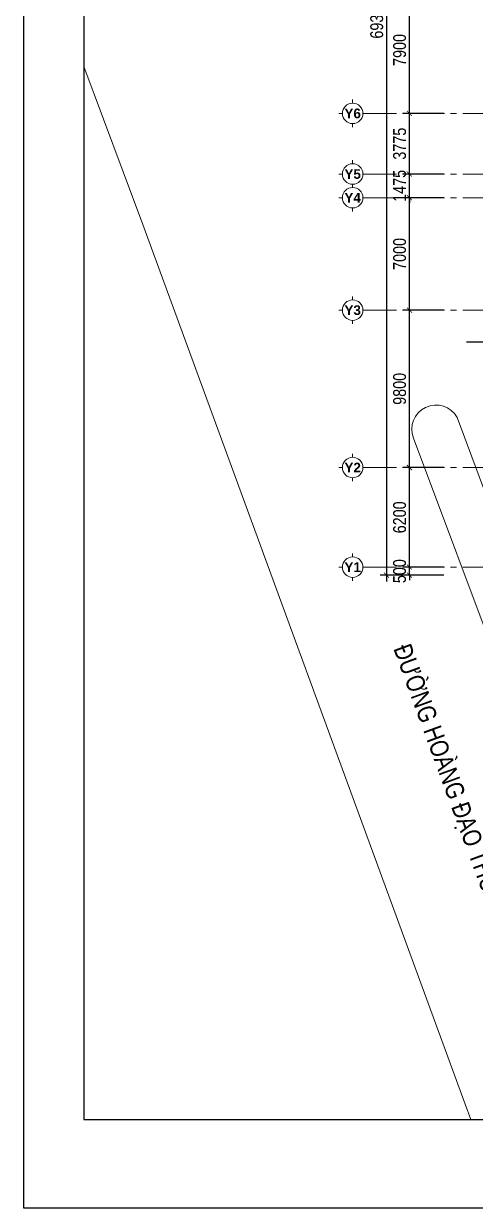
# Model space of a CAD drawing. Header units: millimetres. Extents: x -346728 to 1320345, y -537202 to -385966.
# Drawn here: x 99498 to 127648, y -524864 to -451106 of the extents above; entities that cross this region are included whole.
import ezdxf
from ezdxf.enums import TextEntityAlignment as Align
from ezdxf.xclip import XClip

# ---------------------------------------------------------------- set-up
doc = ezdxf.new("R2010")
doc.units = ezdxf.units.MM
doc.header["$LTSCALE"] = 100
doc.header["$XCLIPFRAME"] = 2
doc.linetypes.add('X1326_GLB$0$CENTER', pattern=[2, 1.25, -0.25, 0.25, -0.25])
for name, color, linetype, lineweight in [('0 T TEXT', 7, 'Continuous', 13), ('KCMANH', 8, 'Continuous', 13), ('LINE', 7, 'Continuous', 13), ('X1326_GLB$0$A-tim', 8, 'X1326_GLB$0$CENTER', 9), ('X1326_GLB$0$Xref-Plan Grid$0$A-kich thuoc', 251, 'Continuous', 13), ('X1326_GLB$0$Xref-Plan Grid$0$A-ky hieu', 7, 'Continuous', 13)]:
    doc.layers.add(name, color=color, linetype=linetype, lineweight=lineweight)
doc.styles.add('TOAN - FONT ARIAL', font='Arial_1.ttf', dxfattribs={"width": 0.8})
doc.styles.add('X1326_GLB$0$Xref-Plan Grid$0$BRG-Chu Hoa', font='Arialbd_1.ttf')
doc.dimstyles.new('KC1-5 3', dxfattribs={"dimscale": 400, "dimtxt": 2, "dimasz": 1, "dimexe": 1, "dimexo": 0, "dimgap": 0.5, "dimtad": 1, "dimdec": 0, "dimlfac": 0.041667, "dimzin": 0, "dimdsep": 46, "dimtxsty": 'TOAN - FONT ARIAL', "dimblk": 'ARCHTICK', "dimcen": 1, "dimdle": 1, "dimclrd": 7, "dimclre": 7, "dimclrt": 7, "dimadec": 0, "dimazin": 0, "dimtfac": 1, "dimtdec": 0, "dimtix": 1, "dimtmove": 2, "dimatfit": 3, "dimfxl": 750, "dimtvp": 0.833333, "dimtolj": 1, "dimtzin": 0, "dimarcsym": 0})
doc.dimstyles.new('X1326_GLB$0$200', dxfattribs={"dimscale": 400, "dimtxt": 2, "dimasz": 0.8, "dimexe": 1, "dimexo": 1, "dimgap": 0.5, "dimtad": 1, "dimdec": 0, "dimzin": 0, "dimdsep": 46, "dimtxsty": 'TOAN - FONT ARIAL', "dimblk": 'ARCHTICK', "dimcen": 0.8, "dimdle": 1, "dimclrd": 7, "dimclre": 7, "dimclrt": 7, "dimadec": 0, "dimazin": 0, "dimtfac": 1, "dimtdec": 0, "dimtix": 1, "dimtmove": 2, "dimatfit": 3, "dimfxl": 1, "dimtolj": 1, "dimtzin": 0, "dimarcsym": 0})

# ---------------------------------------------------------------- blocks, each defined once
blk = doc.blocks.new('*U248')
for p, q in [((0, 3.19), (0, 4.28)), ((-3.19, 0), (-4.28, 0)), ((3.19, 0), (4.28, 0)), ((0, -3.19), (0, -4.28))]:
    blk.add_line(p, q)
blk.add_circle((0, 0), 3.19)
at = {"color": 7, "style": 'X1326_GLB$0$Xref-Plan Grid$0$BRG-Chu Hoa'}
blk.add_attdef('1', text='', height=3, dxfattribs=at).set_placement((0, 0), align=Align.MIDDLE_CENTER)
blk = doc.blocks.new('*U249')
for p, q in [((0, 3.19), (0, 4.28)), ((-3.19, 0), (-4.28, 0)), ((3.19, 0), (4.28, 0)), ((0, -3.19), (0, -4.28))]:
    blk.add_line(p, q)
blk.add_circle((0, 0), 3.19)
at = {"color": 7, "style": 'X1326_GLB$0$Xref-Plan Grid$0$BRG-Chu Hoa'}
blk.add_attdef('1', text='', height=3, dxfattribs=at).set_placement((0, 0), align=Align.MIDDLE_CENTER)
blk = doc.blocks.new('*U250')
for p, q in [((0, 3.19), (0, 4.28)), ((-3.19, 0), (-4.28, 0)), ((3.19, 0), (4.28, 0)), ((0, -3.19), (0, -4.28))]:
    blk.add_line(p, q)
blk.add_circle((0, 0), 3.19)
at = {"color": 7, "style": 'X1326_GLB$0$Xref-Plan Grid$0$BRG-Chu Hoa'}
blk.add_attdef('1', text='', height=3, dxfattribs=at).set_placement((0, 0), align=Align.MIDDLE_CENTER)
blk = doc.blocks.new('*U251')
for p, q in [((0, 3.19), (0, 4.28)), ((-3.19, 0), (-4.28, 0)), ((3.19, 0), (4.28, 0)), ((0, -3.19), (0, -4.28))]:
    blk.add_line(p, q)
blk.add_circle((0, 0), 3.19)
at = {"color": 7, "style": 'X1326_GLB$0$Xref-Plan Grid$0$BRG-Chu Hoa'}
blk.add_attdef('1', text='', height=3, dxfattribs=at).set_placement((0, 0), align=Align.MIDDLE_CENTER)
blk = doc.blocks.new('_ArchTick')
at = {"color": 0, "linetype": 'ByBlock', "const_width": 0.15}
blk.add_lwpolyline([(-0.5, -0.5), (0.5, 0.5)], dxfattribs=at)
blk = doc.blocks.new('*D662')
at = {"layer": 'DEFPOINTS', "color": 0, "transparency": 16777216}
for p in [(123539, -478742), (126084, -478742, 0), (126084, -484942, 0)]:
    blk.add_point(p, dxfattribs=at)
at = {"layer": 'X1326_GLB$0$Xref-Plan Grid$0$A-kich thuoc', "color": 7, "lineweight": -2, "transparency": 16777216}
for p, q in [((123539, -485342), (123539, -478342)), ((125684, -478742), (123139, -478742)), ((125684, -484942), (123139, -484942))]:
    blk.add_line(p, q, dxfattribs=at)
at = {"layer": 'X1326_GLB$0$Xref-Plan Grid$0$A-kich thuoc', "color": 7, "lineweight": -2, "transparency": 16777216, "xscale": 320, "yscale": 320, "zscale": 320}
for p, rotation in [((123539, -478742), 90), ((123539, -484942), 270)]:
    blk.add_blockref('_ArchTick', p, dxfattribs=dict(at, rotation=rotation))
at = {"layer": 'X1326_GLB$0$Xref-Plan Grid$0$A-kich thuoc', "color": 7, "transparency": 16777216, "insert": (122931, -481842), "char_height": 800, "attachment_point": 5, "rotation": 90, "style": 'TOAN - FONT ARIAL'}
blk.add_mtext('\\A1;6200', dxfattribs=at)
blk = doc.blocks.new('*D663')
at = {"layer": 'DEFPOINTS', "color": 0, "transparency": 16777216}
for p in [(123539, -468942), (126084, -468942, 0), (126084, -478742, 0)]:
    blk.add_point(p, dxfattribs=at)
at = {"layer": 'X1326_GLB$0$Xref-Plan Grid$0$A-kich thuoc', "color": 7, "lineweight": -2, "transparency": 16777216}
for p, q in [((125684, -468942), (123139, -468942)), ((123539, -479142), (123539, -468542)), ((125684, -478742), (123139, -478742))]:
    blk.add_line(p, q, dxfattribs=at)
at = {"layer": 'X1326_GLB$0$Xref-Plan Grid$0$A-kich thuoc', "color": 7, "lineweight": -2, "transparency": 16777216, "xscale": 320, "yscale": 320, "zscale": 320}
for p, rotation in [((123539, -468942), 90), ((123539, -478742), 270)]:
    blk.add_blockref('_ArchTick', p, dxfattribs=dict(at, rotation=rotation))
at = {"layer": 'X1326_GLB$0$Xref-Plan Grid$0$A-kich thuoc', "color": 7, "transparency": 16777216, "insert": (122931, -473842), "char_height": 800, "attachment_point": 5, "rotation": 90, "style": 'TOAN - FONT ARIAL'}
blk.add_mtext('\\A1;9800', dxfattribs=at)
blk = doc.blocks.new('*D664')
at = {"layer": 'DEFPOINTS', "color": 0, "transparency": 16777216}
for p in [(123539, -461942), (126084, -461942, 0), (126084, -468942, 0)]:
    blk.add_point(p, dxfattribs=at)
at = {"layer": 'X1326_GLB$0$Xref-Plan Grid$0$A-kich thuoc', "color": 7, "lineweight": -2, "transparency": 16777216}
for p, q in [((123539, -469342), (123539, -461542)), ((125684, -461942), (123139, -461942)), ((125684, -468942), (123139, -468942))]:
    blk.add_line(p, q, dxfattribs=at)
at = {"layer": 'X1326_GLB$0$Xref-Plan Grid$0$A-kich thuoc', "color": 7, "lineweight": -2, "transparency": 16777216, "xscale": 320, "yscale": 320, "zscale": 320}
for p, rotation in [((123539, -461942), 90), ((123539, -468942), 270)]:
    blk.add_blockref('_ArchTick', p, dxfattribs=dict(at, rotation=rotation))
at = {"layer": 'X1326_GLB$0$Xref-Plan Grid$0$A-kich thuoc', "color": 7, "transparency": 16777216, "insert": (122931, -465442), "char_height": 800, "attachment_point": 5, "rotation": 90, "style": 'TOAN - FONT ARIAL'}
blk.add_mtext('\\A1;7000', dxfattribs=at)
blk = doc.blocks.new('*D665')
at = {"layer": 'DEFPOINTS', "color": 0, "transparency": 16777216}
for p in [(123539, -460467), (126084, -460467, 0), (126084, -461942, 0)]:
    blk.add_point(p, dxfattribs=at)
at = {"layer": 'X1326_GLB$0$Xref-Plan Grid$0$A-kich thuoc', "color": 7, "lineweight": -2, "transparency": 16777216}
for p, q in [((123539, -460467), (123539, -460147)), ((125684, -460467), (123139, -460467)), ((123539, -461942), (123539, -460467)), ((125684, -461942), (123139, -461942)), ((123539, -461942), (123539, -462262))]:
    blk.add_line(p, q, dxfattribs=at)
at = {"layer": 'X1326_GLB$0$Xref-Plan Grid$0$A-kich thuoc', "color": 7, "lineweight": -2, "transparency": 16777216, "xscale": 320, "yscale": 320, "zscale": 320}
for p, rotation in [((123539, -460467), 270), ((123539, -461942), 90)]:
    blk.add_blockref('_ArchTick', p, dxfattribs=dict(at, rotation=rotation))
at = {"layer": 'X1326_GLB$0$Xref-Plan Grid$0$A-kich thuoc', "color": 7, "transparency": 16777216, "insert": (122931, -461204), "char_height": 800, "attachment_point": 5, "rotation": 90, "style": 'TOAN - FONT ARIAL'}
blk.add_mtext('\\A1;1475', dxfattribs=at)
blk = doc.blocks.new('*D666')
at = {"layer": 'DEFPOINTS', "color": 0, "transparency": 16777216}
for p in [(123539, -456692), (126084, -456692, 0), (126084, -460467, 0)]:
    blk.add_point(p, dxfattribs=at)
at = {"layer": 'X1326_GLB$0$Xref-Plan Grid$0$A-kich thuoc', "color": 7, "lineweight": -2, "transparency": 16777216}
for p, q in [((123539, -460867), (123539, -456292)), ((125684, -456692), (123139, -456692)), ((125684, -460467), (123139, -460467))]:
    blk.add_line(p, q, dxfattribs=at)
at = {"layer": 'X1326_GLB$0$Xref-Plan Grid$0$A-kich thuoc', "color": 7, "lineweight": -2, "transparency": 16777216, "xscale": 320, "yscale": 320, "zscale": 320}
for p, rotation in [((123539, -456692), 90), ((123539, -460467), 270)]:
    blk.add_blockref('_ArchTick', p, dxfattribs=dict(at, rotation=rotation))
at = {"layer": 'X1326_GLB$0$Xref-Plan Grid$0$A-kich thuoc', "color": 7, "transparency": 16777216, "insert": (122931, -458579), "char_height": 800, "attachment_point": 5, "rotation": 90, "style": 'TOAN - FONT ARIAL'}
blk.add_mtext('\\A1;3775', dxfattribs=at)
blk = doc.blocks.new('*D669')
at = {"layer": 'DEFPOINTS', "color": 0, "transparency": 16777216}
for p in [(126084, -416142, 0), (122115, -485442), (126084, -485442, 0)]:
    blk.add_point(p, dxfattribs=at)
at = {"layer": 'X1326_GLB$0$Xref-Plan Grid$0$A-kich thuoc', "color": 7, "lineweight": -2, "transparency": 16777216}
for p, q in [((122115, -415742), (122115, -485842)), ((125684, -416142), (121715, -416142)), ((125684, -485442), (121715, -485442))]:
    blk.add_line(p, q, dxfattribs=at)
at = {"layer": 'X1326_GLB$0$Xref-Plan Grid$0$A-kich thuoc', "color": 7, "lineweight": -2, "transparency": 16777216, "xscale": 320, "yscale": 320, "zscale": 320}
for p, rotation in [((122115, -416142), 90), ((122115, -485442), 270)]:
    blk.add_blockref('_ArchTick', p, dxfattribs=dict(at, rotation=rotation))
at = {"layer": 'X1326_GLB$0$Xref-Plan Grid$0$A-kich thuoc', "color": 7, "transparency": 16777216, "insert": (121506, -450792), "char_height": 800, "attachment_point": 5, "rotation": 90, "style": 'TOAN - FONT ARIAL'}
blk.add_mtext('\\A1;69300', dxfattribs=at)
blk = doc.blocks.new('*D679')
at = {"layer": 'DEFPOINTS', "color": 0, "transparency": 16777216}
for p in [(123539, -484942), (126084, -484942, 0), (126084, -485442, 0)]:
    blk.add_point(p, dxfattribs=at)
at = {"layer": 'X1326_GLB$0$Xref-Plan Grid$0$A-kich thuoc', "color": 7, "lineweight": -2, "transparency": 16777216}
for p, q in [((125684, -484942), (123139, -484942)), ((123539, -484942), (123539, -484622)), ((123539, -485442), (123539, -484942)), ((125684, -485442), (123139, -485442)), ((123539, -485442), (123539, -485762))]:
    blk.add_line(p, q, dxfattribs=at)
at = {"layer": 'X1326_GLB$0$Xref-Plan Grid$0$A-kich thuoc', "color": 7, "lineweight": -2, "transparency": 16777216, "xscale": 320, "yscale": 320, "zscale": 320}
for p, rotation in [((123539, -484942), 270), ((123539, -485442), 90)]:
    blk.add_blockref('_ArchTick', p, dxfattribs=dict(at, rotation=rotation))
at = {"layer": 'X1326_GLB$0$Xref-Plan Grid$0$A-kich thuoc', "color": 7, "transparency": 16777216, "insert": (122931, -485192), "char_height": 800, "attachment_point": 5, "rotation": 90, "style": 'TOAN - FONT ARIAL'}
blk.add_mtext('\\A1;500', dxfattribs=at)
blk = doc.blocks.new('*U261')
for p, q in [((0, 3.19), (0, 4.28)), ((-3.19, 0), (-4.28, 0)), ((3.19, 0), (4.28, 0)), ((0, -3.19), (0, -4.28))]:
    blk.add_line(p, q)
blk.add_circle((0, 0), 3.19)
at = {"color": 7, "style": 'X1326_GLB$0$Xref-Plan Grid$0$BRG-Chu Hoa'}
blk.add_attdef('1', text='', height=3, dxfattribs=at).set_placement((0, 0), align=Align.MIDDLE_CENTER)
blk = doc.blocks.new('*U263')
for p, q in [((0, 3.19), (0, 4.28)), ((-3.19, 0), (-4.28, 0)), ((3.19, 0), (4.28, 0)), ((0, -3.19), (0, -4.28))]:
    blk.add_line(p, q)
blk.add_circle((0, 0), 3.19)
at = {"color": 7, "style": 'X1326_GLB$0$Xref-Plan Grid$0$BRG-Chu Hoa'}
blk.add_attdef('1', text='', height=3, dxfattribs=at).set_placement((0, 0), align=Align.MIDDLE_CENTER)
blk = doc.blocks.new('*D443')
at = {"layer": 'DEFPOINTS', "color": 0, "transparency": 16777216}
for p in [(123539, -448792), (126084, -448792, 0), (126084, -456692, 0)]:
    blk.add_point(p, dxfattribs=at)
at = {"layer": 'X1326_GLB$0$Xref-Plan Grid$0$A-kich thuoc', "color": 7, "lineweight": -2, "transparency": 16777216}
for p, q in [((123539, -457092), (123539, -448392)), ((125684, -448792), (123139, -448792)), ((125684, -456692), (123139, -456692))]:
    blk.add_line(p, q, dxfattribs=at)
at = {"layer": 'X1326_GLB$0$Xref-Plan Grid$0$A-kich thuoc', "color": 7, "lineweight": -2, "transparency": 16777216, "xscale": 320, "yscale": 320, "zscale": 320}
for p, rotation in [((123539, -448792), 90), ((123539, -456692), 270)]:
    blk.add_blockref('_ArchTick', p, dxfattribs=dict(at, rotation=rotation))
at = {"layer": 'X1326_GLB$0$Xref-Plan Grid$0$A-kich thuoc', "color": 7, "transparency": 16777216, "insert": (122931, -452742), "char_height": 800, "attachment_point": 5, "rotation": 90, "style": 'TOAN - FONT ARIAL'}
blk.add_mtext('\\A1;7900', dxfattribs=at)
blk = doc.blocks.new('LVL-KHUNGTEN')
blk.add_lwpolyline([(61073, 41093), (119124, 41093), (119124, 62), (61073, 62)], close=True)
at = {"layer": 'DEFPOINTS'}
for p, q in [((61073, 62), (61073, 41093)), ((119124, 62), (61073, 62))]:
    blk.add_line(p, q, dxfattribs=at)
blk = doc.blocks.new('mb duong hh')
at = {"layer": 'LINE', "color": 252, "lineweight": 9}
for p, q in [((-35701, 28355), (-19270, -15781)), ((-6361, -58540), (-38419, 27067))]:
    blk.add_line(p, q, dxfattribs=at)
blk.add_lwpolyline([(-162441, 101277), (-105847, 101188), (-89301, 101141), (-83874, 100003), (-80029, 97722), (-75803, 93491), (-73861, 90132), (-55291, 40370), (-35202, -14403), (-17017, -62564)], dxfattribs=at)
blk.add_arc((-37017, 27621), 1507, 29.14362, 201.57964, dxfattribs=at)
at = {"layer": '0 T TEXT', "lineweight": 9, "style": 'TOAN - FONT ARIAL', "width": 0.8}
blk.add_text('ĐƯỜNG HOÀNG ĐẠO THÚY', height=1150, rotation=290.08121, dxfattribs=at).set_placement((-39689, 13975, 1313))

msp = doc.modelspace()

# ---------------------------------------------------------------- linework, layer by layer
at = {"layer": 'X1326_GLB$0$A-tim', "ltscale": 15}
for p, q in [((120859.5, -456691.6, -1404.9), (255546, -456691.6, -1404.9)), ((120859.5, -460466.8, -1404.9), (255546, -460466.8, -1404.9)), ((120859.5, -461941.6, -1404.9), (255546, -461941.6, -1404.9)), ((120859.5, -468941.8, -1404.9), (255546, -468941.8, -1404.9)), ((120859.5, -478741.8, -1404.9), (255546, -478741.8, -1404.9)), ((120859.5, -484941.8, -1404.9), (255546, -484941.8, -1404.9))]:
    msp.add_line(p, q, dxfattribs=at)

# ---------------------------------------------------------------- block references
at = {"extrusion": (0.00597, -2.28885e-18, 0.999982), "xscale": 3.385207865094198, "yscale": 3.385207865094198, "zscale": 3.385207865094198}
msp.add_blockref('LVL-KHUNGTEN', (-107243.5, -525073.6, -287.1), dxfattribs=at)
ref = msp.add_blockref('mb duong hh', (162214.1, -503978, 0))
XClip(ref).set_block_clipping_path([(-58962.6888090824, -15358.4345334051), (108047.3313388755, 114603.0144500207)])
at = {"layer": 'X1326_GLB$0$Xref-Plan Grid$0$A-ky hieu'}
ref = msp.add_blockref('*U251', (120002.7, -456691.6, -1404.9), dxfattribs=dict(at, xscale=-200, yscale=200, zscale=200, rotation=180))
ref.add_attrib('1', 'Y6', dxfattribs={"layer": '0', "color": 7, "height": 600, "style": 'X1326_GLB$0$Xref-Plan Grid$0$BRG-Chu Hoa'}).set_placement((120002.7, -456691.6, -1404.9), align=Align.MIDDLE_CENTER)
ref = msp.add_blockref('*U250', (120002.7, -460466.8, -1404.9), dxfattribs=dict(at, xscale=-200, yscale=200, zscale=200, rotation=180))
ref.add_attrib('1', 'Y5', dxfattribs={"layer": '0', "color": 7, "height": 600, "style": 'X1326_GLB$0$Xref-Plan Grid$0$BRG-Chu Hoa'}).set_placement((120002.7, -460466.8, -1404.9), align=Align.MIDDLE_CENTER)
ref = msp.add_blockref('*U249', (120002.7, -461941.6, -1404.9), dxfattribs=dict(at, xscale=-200, yscale=200, zscale=200, rotation=180))
ref.add_attrib('1', 'Y4', dxfattribs={"layer": '0', "color": 7, "height": 600, "style": 'X1326_GLB$0$Xref-Plan Grid$0$BRG-Chu Hoa'}).set_placement((120002.7, -461941.6, -1404.9), align=Align.MIDDLE_CENTER)
ref = msp.add_blockref('*U248', (120002.7, -468941.8, -1404.9), dxfattribs=dict(at, xscale=-200, yscale=200, zscale=200, rotation=180))
ref.add_attrib('1', 'Y3', dxfattribs={"layer": '0', "color": 7, "height": 600, "style": 'X1326_GLB$0$Xref-Plan Grid$0$BRG-Chu Hoa'}).set_placement((120002.7, -468941.8, -1404.9), align=Align.MIDDLE_CENTER)
ref = msp.add_blockref('*U263', (120002.7, -478741.8, -1404.9), dxfattribs=dict(at, xscale=-200, yscale=200, zscale=200, rotation=180))
ref.add_attrib('1', 'Y2', dxfattribs={"layer": '0', "color": 7, "height": 600, "style": 'X1326_GLB$0$Xref-Plan Grid$0$BRG-Chu Hoa'}).set_placement((120002.7, -478741.8, -1404.9), align=Align.MIDDLE_CENTER)
ref = msp.add_blockref('*U261', (120002.7, -484941.8, -1404.9), dxfattribs=dict(at, xscale=-200, yscale=200, zscale=200, rotation=180))
ref.add_attrib('1', 'Y1', dxfattribs={"layer": '0', "color": 7, "height": 600, "style": 'X1326_GLB$0$Xref-Plan Grid$0$BRG-Chu Hoa'}).set_placement((120002.7, -484941.8, -1404.9), align=Align.MIDDLE_CENTER)

# ---------------------------------------------------------------- dimensions: what is measured, and where the dimension line sits
at = {"layer": 'X1326_GLB$0$Xref-Plan Grid$0$A-kich thuoc'}
for base, p1, p2, picture, middle in [((122115, -485441.8, -1404.9), (126084.2, -416141.8, -1404.9), (126084.2, -485441.8, -1404.9), '*D669', (121506.2, -450791.8, -1404.9)), ((123539.4, -448791.5, -1404.9), (126084.2, -456691.6, -1404.9), (126084.2, -448791.5, -1404.9), '*D443', (122930.9, -452741.5, -1404.9)), ((123539.4, -456691.6, -1404.9), (126084.2, -460466.8, -1404.9), (126084.2, -456691.6, -1404.9), '*D666', (122930.6, -458579.2, -1404.9)), ((123539.4, -460466.8, -1404.9), (126084.2, -461941.6, -1404.9), (126084.2, -460466.8, -1404.9), '*D665', (122930.9, -461204.2, -1404.9)), ((123539.4, -461941.6, -1404.9), (126084.2, -468941.8, -1404.9), (126084.2, -461941.6, -1404.9), '*D664', (122930.9, -465441.7, -1404.9)), ((123539.4, -468941.8, -1404.9), (126084.2, -478741.8, -1404.9), (126084.2, -468941.8, -1404.9), '*D663', (122930.9, -473841.8, -1404.9)), ((123539.4, -478741.8, -1404.9), (126084.2, -484941.8, -1404.9), (126084.2, -478741.8, -1404.9), '*D662', (122930.9, -481841.8, -1404.9)), ((123539.4, -484941.8, -1404.9), (126084.2, -485441.8, -1404.9), (126084.2, -484941.8, -1404.9), '*D679', (122930.9, -485191.8, -1404.9))]:
    dim = msp.add_linear_dim(base=base, p1=p1, p2=p2, angle=90, dimstyle='X1326_GLB$0$200', dxfattribs=at)
    dim.commit()
    dim.dimension.update_dxf_attribs({"geometry": picture, "text_midpoint": middle})

# ---------------------------------------------------------------- leaders
at = {"layer": 'KCMANH', "color": 5}
msp.add_leader([(145192.3, -467397.3, -1404.9), (143825.8, -470926.3, -1404.9), (127095.4, -470926.3, -1404.9)], dimstyle='KC1-5 3', override={"dimasz": 3, "dimgap": 0.5, "dimtad": 0}, dxfattribs=at)

doc.saveas('drawing.dxf')
